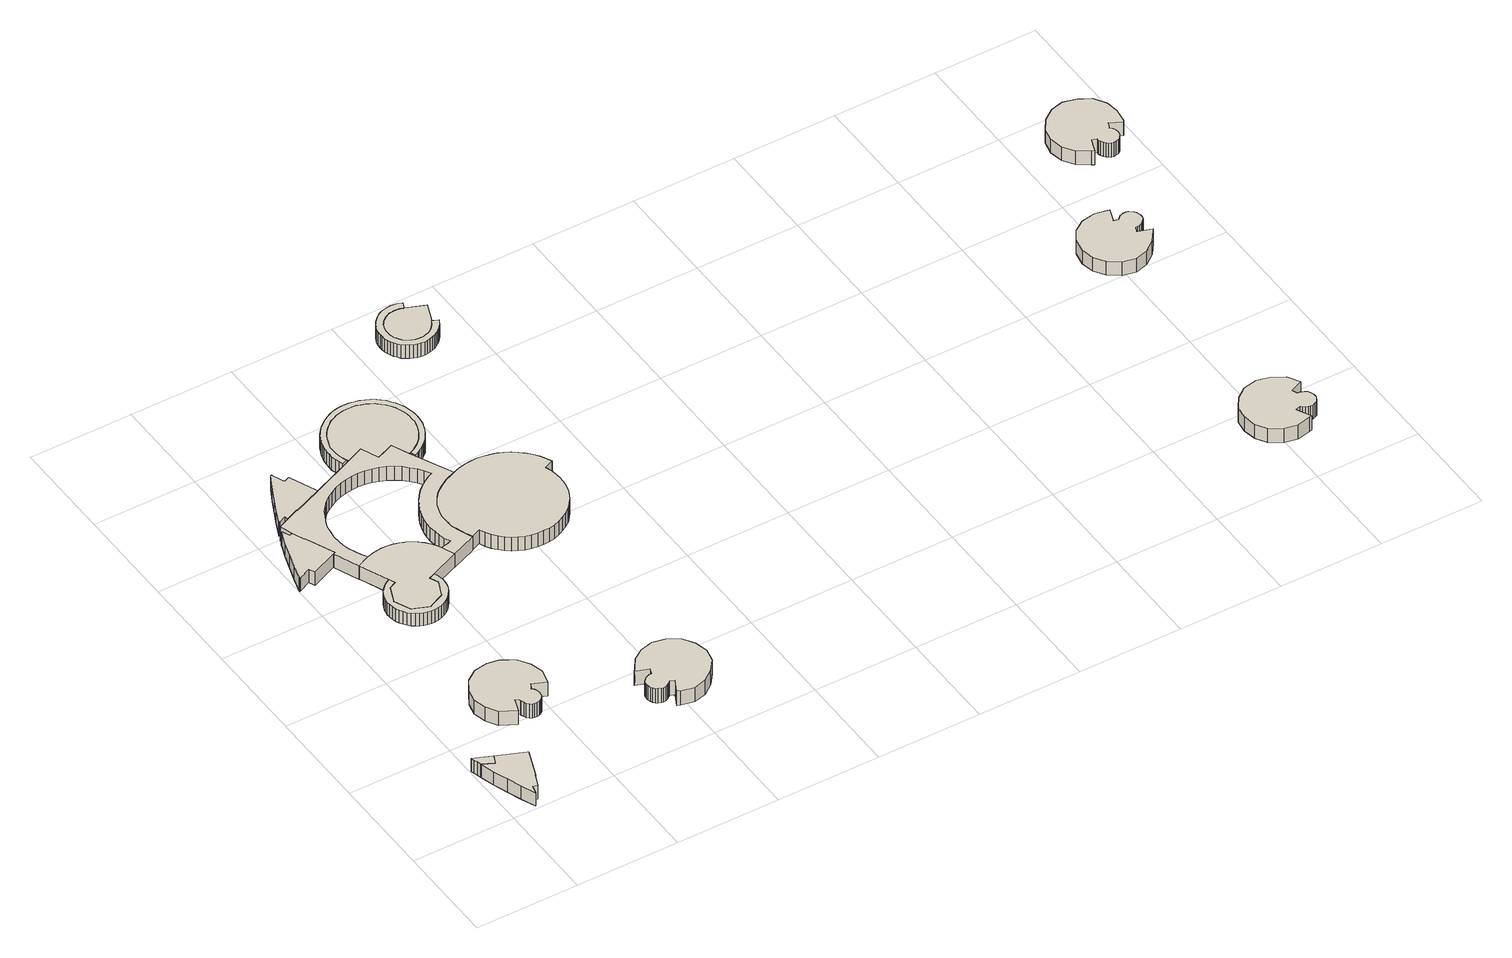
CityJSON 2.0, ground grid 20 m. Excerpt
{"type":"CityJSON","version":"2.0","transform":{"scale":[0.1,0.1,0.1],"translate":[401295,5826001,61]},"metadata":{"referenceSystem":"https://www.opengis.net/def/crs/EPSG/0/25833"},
"CityObjects":{
"building1":{"type":"Building","attributes":{"Gemeindeschluessel":"11000011","BezugspunktDach":"2200","function":"51009_1610","measuredHeight":3.03,"storeysAboveGround":0},"address":[{"country":"Germany","locality":"Berlin"}],"geometry":[{"type":"Solid","lod":"1","boundaries":[[[[0,1,2,3,4,5]],[[6,7,8,9,10,11]],[[6,11,5,4]],[[7,6,4,3]],[[8,7,3,2]],[[9,8,2,1]],[[10,9,1,0]],[[11,10,0,5]]]]}]},
"building2":{"type":"Building","attributes":{"Gemeindeschluessel":"11000011","BezugspunktDach":"2200","function":"31001_3070","measuredHeight":3.04,"storeysAboveGround":1},"address":[{"country":"Germany","locality":"Berlin","thoroughfareNumber":"39 (5)","thoroughfareName":"Hausvaterweg"}],"geometry":[{"type":"Solid","lod":"1","boundaries":[[[[12,13,14,15,16,17,18,19,20,21,4,3,2]],[[7,6,22,23,24,25,26,27,28,29,30,31,8]],[[7,8,2,3]],[[6,7,3,4]],[[22,6,4,21]],[[23,22,21,20]],[[24,23,20,19]],[[25,24,19,18]],[[26,25,18,17]],[[27,26,17,16]],[[28,27,16,15]],[[29,28,15,14]],[[30,29,14,13]],[[31,30,13,12]],[[8,31,12,2]]]]}]},
"building3":{"type":"Building","attributes":{"Gemeindeschluessel":"11000011","BezugspunktDach":"2200","function":"31001_3070","measuredHeight":3.23,"storeysAboveGround":1},"address":[{"country":"Germany","locality":"Berlin","thoroughfareNumber":"39 (6)","thoroughfareName":"Hausvaterweg"}],"geometry":[{"type":"Solid","lod":"1","boundaries":[[[[32,33,34,35,36,37,38,39,40,41,42,43,44,45,46,47,48,49,50,51,52,53,54,55,56,57,58,59,60,61,62,63,64]],[[65,66,67,68,69,70,71,72,73,74,75,76,77,78,79,80,81,82,83,84,85,86,87,88,89,90,91,92,93,94,95,96,97]],[[65,97,64,63]],[[66,65,63,62]],[[67,66,62,61]],[[68,67,61,60]],[[69,68,60,59]],[[70,69,59,58]],[[71,70,58,57]],[[72,71,57,56]],[[73,72,56,55]],[[74,73,55,54]],[[75,74,54,53]],[[76,75,53,52]],[[77,76,52,51]],[[78,77,51,50]],[[79,78,50,49]],[[80,79,49,48]],[[81,80,48,47]],[[82,81,47,46]],[[83,82,46,45]],[[84,83,45,44]],[[85,84,44,43]],[[86,85,43,42]],[[87,86,42,41]],[[88,87,41,40]],[[89,88,40,39]],[[90,89,39,38]],[[91,90,38,37]],[[92,91,37,36]],[[93,92,36,35]],[[94,93,35,34]],[[95,94,34,33]],[[96,95,33,32]],[[97,96,32,64]]]]}]},
"building4":{"type":"Building","attributes":{"Gemeindeschluessel":"11000011","BezugspunktDach":"2200","function":"31001_3070","measuredHeight":3.04,"storeysAboveGround":1},"address":[{"country":"Germany","locality":"Berlin","thoroughfareNumber":"39 (46)","thoroughfareName":"Hausvaterweg"}],"geometry":[{"type":"Solid","lod":"1","boundaries":[[[[98,99,100,101,102,103,104,105,106,107,108,109,110,111,112,113,114,115,116,117,118,119]],[[120,121,122,123,124,125,126,127,128,129,130,131,132,133,134,135,136,137,138,139,140,141]],[[120,141,119,118]],[[121,120,118,117]],[[122,121,117,116]],[[123,122,116,115]],[[124,123,115,114]],[[125,124,114,113]],[[126,125,113,112]],[[127,126,112,111]],[[128,127,111,110]],[[129,128,110,109]],[[130,129,109,108]],[[131,130,108,107]],[[132,131,107,106]],[[133,132,106,105]],[[134,133,105,104]],[[135,134,104,103]],[[136,135,103,102]],[[137,136,102,101]],[[138,137,101,100]],[[139,138,100,99]],[[140,139,99,98]],[[141,140,98,119]]]]}]},
"building5":{"type":"Building","attributes":{"Gemeindeschluessel":"11000011","BezugspunktDach":"2200","function":"51009_1610","measuredHeight":2.84,"storeysAboveGround":0},"address":[{"country":"Germany","locality":"Berlin"}],"geometry":[{"type":"Solid","lod":"1","boundaries":[[[[142,143,144,145,146,147,148,149,150,151,152,153,154,155,156,157,158,159,160,161,162,163,164,165,166,167,168,169,170,171,172,173,174,175,176,177,178,179,180,181,182,183,184,185,186,187]],[[188,189,190,191,192,193,194,195,196,197,198,199,200,201,202,203,204,205,206,207,208,209,210,211,212,213,214,215,216,217,218,219,220,221,222,223,224,225,226,227,228,229,230,231,232,233]],[[188,233,187,186]],[[189,188,186,185]],[[190,189,185,184]],[[191,190,184,183]],[[192,191,183,182]],[[193,192,182,181]],[[194,193,181,180]],[[195,194,180,179]],[[196,195,179,178]],[[197,196,178,177]],[[198,197,177,176]],[[199,198,176,175]],[[200,199,175,174]],[[201,200,174,173]],[[202,201,173,172]],[[203,202,172,171]],[[204,203,171,170]],[[205,204,170,169]],[[206,205,169,168]],[[207,206,168,167]],[[208,207,167,166]],[[209,208,166,165]],[[210,209,165,164]],[[211,210,164,163]],[[212,211,163,162]],[[213,212,162,161]],[[214,213,161,160]],[[215,214,160,159]],[[216,215,159,158]],[[217,216,158,157]],[[218,217,157,156]],[[219,218,156,155]],[[220,219,155,154]],[[221,220,154,153]],[[222,221,153,152]],[[223,222,152,151]],[[224,223,151,150]],[[225,224,150,149]],[[226,225,149,148]],[[227,226,148,147]],[[228,227,147,146]],[[229,228,146,145]],[[230,229,145,144]],[[231,230,144,143]],[[232,231,143,142]],[[233,232,142,187]]]]}]},
"building6":{"type":"Building","attributes":{"Gemeindeschluessel":"11000011","BezugspunktDach":"2200","function":"31001_3070","measuredHeight":3.06,"storeysAboveGround":1},"address":[{"country":"Germany","locality":"Berlin","thoroughfareNumber":"39 (47)","thoroughfareName":"Hausvaterweg"}],"geometry":[{"type":"Solid","lod":"1","boundaries":[[[[178,177,176,175,174,173,172,171,170,169,234,235,236,237,238,239,240,241,242,243,244,245,246,247,248,249,250,251]],[[252,253,254,255,256,257,258,259,260,261,262,263,264,265,266,267,268,269,270,271,272,273,274,275,276,277,278,279]],[[252,279,251,250]],[[253,252,250,249]],[[254,253,249,248]],[[255,254,248,247]],[[256,255,247,246]],[[257,256,246,245]],[[258,257,245,244]],[[259,258,244,243]],[[260,259,243,242]],[[261,260,242,241]],[[262,261,241,240]],[[263,262,240,239]],[[264,263,239,238]],[[265,264,238,237]],[[266,265,237,236]],[[267,266,236,235]],[[268,267,235,234]],[[269,268,234,169]],[[270,269,169,170]],[[271,270,170,171]],[[272,271,171,172]],[[273,272,172,173]],[[274,273,173,174]],[[275,274,174,175]],[[276,275,175,176]],[[277,276,176,177]],[[278,277,177,178]],[[279,278,178,251]]]]}]},
"building7":{"type":"Building","attributes":{"Gemeindeschluessel":"11000011","BezugspunktDach":"2200","function":"31001_3070","measuredHeight":3.11,"storeysAboveGround":1},"address":[{"country":"Germany","locality":"Berlin","thoroughfareNumber":"39 (45)","thoroughfareName":"Hausvaterweg"}],"geometry":[{"type":"Solid","lod":"1","boundaries":[[[[280,281,282,283,284,285,286,287,288,289,290,291,292,293,294,295,296,297,298,299,300,301]],[[302,303,304,305,306,307,308,309,310,311,312,313,314,315,316,317,318,319,320,321,322,323]],[[302,323,301,300]],[[303,302,300,299]],[[304,303,299,298]],[[305,304,298,297]],[[306,305,297,296]],[[307,306,296,295]],[[308,307,295,294]],[[309,308,294,293]],[[310,309,293,292]],[[311,310,292,291]],[[312,311,291,290]],[[313,312,290,289]],[[314,313,289,288]],[[315,314,288,287]],[[316,315,287,286]],[[317,316,286,285]],[[318,317,285,284]],[[319,318,284,283]],[[320,319,283,282]],[[321,320,282,281]],[[322,321,281,280]],[[323,322,280,301]]]]}]},
"building8":{"type":"Building","attributes":{"Gemeindeschluessel":"11000011","BezugspunktDach":"2200","function":"51009_1610","measuredHeight":3.16,"storeysAboveGround":0},"address":[{"country":"Germany","locality":"Berlin"}],"geometry":[{"type":"Solid","lod":"1","boundaries":[[[[324,108,107,106,105,104,103,251,250,249,325,326,327,328,329,330,331,332,333,334,335,336,337,338,339,340,341,342,343,344,345,346,347,348,349,350,351,352,353,354,355,356,357,358,359,360,361,362,363,364,365,366,367,368,369,370,371,372,236,235,234,373,374,375,376,377,378,379,380,381,382,383,384,385,386,387,388,389,390,391,392,393,394,395,288,287,286,285,284,396,397]],[[398,318,317,316,315,314,399,400,401,402,403,404,405,406,407,408,409,410,411,412,413,414,415,416,417,418,419,420,421,422,423,424,425,426,427,428,429,430,431,432,433,434,435,436,437,438,439,440,441,442,443,444,445,446,447,448,449,450,451,452,453,454,455,456,457,458,459,460,461,462,463,464,465,466,467,468,469,470,471,472,473,474,475,476,477,478,479,480,481,482,483]],[[398,483,397,396]],[[318,398,396,284]],[[317,318,284,285]],[[316,317,285,286]],[[315,316,286,287]],[[314,315,287,288]],[[399,314,288,395]],[[400,399,395,394]],[[401,400,394,393]],[[402,401,393,392]],[[403,402,392,391]],[[404,403,391,390]],[[405,404,390,389]],[[406,405,389,388]],[[407,406,388,387]],[[408,407,387,386]],[[409,408,386,385]],[[410,409,385,384]],[[411,410,384,383]],[[412,411,383,382]],[[413,412,382,381]],[[414,413,381,380]],[[415,414,380,379]],[[416,415,379,378]],[[417,416,378,377]],[[418,417,377,376]],[[419,418,376,375]],[[420,419,375,374]],[[421,420,374,373]],[[422,421,373,234]],[[423,422,234,235]],[[424,423,235,236]],[[425,424,236,372]],[[426,425,372,371]],[[427,426,371,370]],[[428,427,370,369]],[[429,428,369,368]],[[430,429,368,367]],[[431,430,367,366]],[[432,431,366,365]],[[433,432,365,364]],[[434,433,364,363]],[[435,434,363,362]],[[436,435,362,361]],[[437,436,361,360]],[[438,437,360,359]],[[439,438,359,358]],[[440,439,358,357]],[[441,440,357,356]],[[442,441,356,355]],[[443,442,355,354]],[[444,443,354,353]],[[445,444,353,352]],[[446,445,352,351]],[[447,446,351,350]],[[448,447,350,349]],[[449,448,349,348]],[[450,449,348,347]],[[451,450,347,346]],[[452,451,346,345]],[[453,452,345,344]],[[454,453,344,343]],[[455,454,343,342]],[[456,455,342,341]],[[457,456,341,340]],[[458,457,340,339]],[[459,458,339,338]],[[460,459,338,337]],[[461,460,337,336]],[[462,461,336,335]],[[463,462,335,334]],[[464,463,334,333]],[[465,464,333,332]],[[466,465,332,331]],[[467,466,331,330]],[[468,467,330,329]],[[469,468,329,328]],[[470,469,328,327]],[[471,470,327,326]],[[472,471,326,325]],[[473,472,325,249]],[[474,473,249,250]],[[475,474,250,251]],[[476,475,251,103]],[[477,476,103,104]],[[478,477,104,105]],[[479,478,105,106]],[[480,479,106,107]],[[481,480,107,108]],[[482,481,108,324]],[[483,482,324,397]]]]}]},
"building9":{"type":"Building","attributes":{"Gemeindeschluessel":"11000011","BezugspunktDach":"2200","function":"31001_3070","measuredHeight":3.15,"storeysAboveGround":1},"address":[{"country":"Germany","locality":"Berlin","thoroughfareNumber":"39 (7)","thoroughfareName":"Hausvaterweg"}],"geometry":[{"type":"Solid","lod":"1","boundaries":[[[[484,485,486,487,488,489,490,491,492,493,494,495,496,497,498,499,500,501,502,503,504,505,506,507,508,509,510,511,512,513,514,515,516,517,518,519]],[[520,521,522,523,524,525,526,527,528,529,530,531,532,533,534,535,536,537,538,539,540,541,542,543,544,545,546,547,548,549,550,551,552,553,554,555]],[[520,555,519,518]],[[521,520,518,517]],[[522,521,517,516]],[[523,522,516,515]],[[524,523,515,514]],[[525,524,514,513]],[[526,525,513,512]],[[527,526,512,511]],[[528,527,511,510]],[[529,528,510,509]],[[530,529,509,508]],[[531,530,508,507]],[[532,531,507,506]],[[533,532,506,505]],[[534,533,505,504]],[[535,534,504,503]],[[536,535,503,502]],[[537,536,502,501]],[[538,537,501,500]],[[539,538,500,499]],[[540,539,499,498]],[[541,540,498,497]],[[542,541,497,496]],[[543,542,496,495]],[[544,543,495,494]],[[545,544,494,493]],[[546,545,493,492]],[[547,546,492,491]],[[548,547,491,490]],[[549,548,490,489]],[[550,549,489,488]],[[551,550,488,487]],[[552,551,487,486]],[[553,552,486,485]],[[554,553,485,484]],[[555,554,484,519]]]]}]},
"building10":{"type":"Building","attributes":{"Gemeindeschluessel":"11000011","BezugspunktDach":"2200","function":"31001_3070","measuredHeight":2.98,"storeysAboveGround":1},"address":[{"country":"Germany","locality":"Berlin","thoroughfareNumber":"39 (44)","thoroughfareName":"Hausvaterweg"}],"geometry":[{"type":"Solid","lod":"1","boundaries":[[[[556,557,558,559,395,394,393,392,391,560,561,562,563,564,565,566,567,568,569,570,571,572,573,574,575,576,577,578,579,580,581,582,583,584,585,586,587,588,589,590,591,592,593,594,595,596,597,598,599,600,601,602]],[[603,604,605,606,607,608,609,610,611,612,613,614,615,616,617,618,619,620,621,622,623,624,625,626,627,628,629,630,631,632,633,634,635,636,637,638,639,640,641,642,643,644,645,646,647,648,649,650,651,652,653,654]],[[603,654,602,601]],[[604,603,601,600]],[[605,604,600,599]],[[606,605,599,598]],[[607,606,598,597]],[[608,607,597,596]],[[609,608,596,595]],[[610,609,595,594]],[[611,610,594,593]],[[612,611,593,592]],[[613,612,592,591]],[[614,613,591,590]],[[615,614,590,589]],[[616,615,589,588]],[[617,616,588,587]],[[618,617,587,586]],[[619,618,586,585]],[[620,619,585,584]],[[621,620,584,583]],[[622,621,583,582]],[[623,622,582,581]],[[624,623,581,580]],[[625,624,580,579]],[[626,625,579,578]],[[627,626,578,577]],[[628,627,577,576]],[[629,628,576,575]],[[630,629,575,574]],[[631,630,574,573]],[[632,631,573,572]],[[633,632,572,571]],[[634,633,571,570]],[[635,634,570,569]],[[636,635,569,568]],[[637,636,568,567]],[[638,637,567,566]],[[639,638,566,565]],[[640,639,565,564]],[[641,640,564,563]],[[642,641,563,562]],[[643,642,562,561]],[[644,643,561,560]],[[645,644,560,391]],[[646,645,391,392]],[[647,646,392,393]],[[648,647,393,394]],[[649,648,394,395]],[[650,649,395,559]],[[651,650,559,558]],[[652,651,558,557]],[[653,652,557,556]],[[654,653,556,602]]]]}]},
"building11":{"type":"Building","attributes":{"Gemeindeschluessel":"11000011","BezugspunktDach":"2200","function":"51009_1610","measuredHeight":2.98,"storeysAboveGround":0},"address":[{"country":"Germany","locality":"Berlin"}],"geometry":[{"type":"Solid","lod":"1","boundaries":[[[[655,656,657,658,559,558,557,556,602,601,600,599,598,597,596,595,594,593,592,591,590,589,588,587,586,585,584,583,582,581,580,579,578,577,576,575,574,573,572,571,570,569,568,567,566,565,564,563,562,561,560,659,660,661,662,663,664,665,666,667,668,669,670,671,672,673,674,675,676,677,678,679,680,681,682,683,684,685,686,687,688,689,690,691,692,693,694,695,696,697,698,699,700,701,702,703,704]],[[705,706,707,708,709,710,711,712,713,714,715,716,717,718,719,720,721,722,723,724,725,726,727,728,729,730,731,732,733,734,735,736,737,738,739,740,741,742,743,744,745,746,747,748,749,644,643,642,641,640,639,638,637,636,635,634,633,632,631,630,629,628,627,626,625,624,623,622,621,620,619,618,617,616,615,614,613,612,611,610,609,608,607,606,605,604,603,654,653,652,651,650,750,751,752,753,754]],[[705,754,704,703]],[[706,705,703,702]],[[707,706,702,701]],[[708,707,701,700]],[[709,708,700,699]],[[710,709,699,698]],[[711,710,698,697]],[[712,711,697,696]],[[713,712,696,695]],[[714,713,695,694]],[[715,714,694,693]],[[716,715,693,692]],[[717,716,692,691]],[[718,717,691,690]],[[719,718,690,689]],[[720,719,689,688]],[[721,720,688,687]],[[722,721,687,686]],[[723,722,686,685]],[[724,723,685,684]],[[725,724,684,683]],[[726,725,683,682]],[[727,726,682,681]],[[728,727,681,680]],[[729,728,680,679]],[[730,729,679,678]],[[731,730,678,677]],[[732,731,677,676]],[[733,732,676,675]],[[734,733,675,674]],[[735,734,674,673]],[[736,735,673,672]],[[737,736,672,671]],[[738,737,671,670]],[[739,738,670,669]],[[740,739,669,668]],[[741,740,668,667]],[[742,741,667,666]],[[743,742,666,665]],[[744,743,665,664]],[[745,744,664,663]],[[746,745,663,662]],[[747,746,662,661]],[[748,747,661,660]],[[749,748,660,659]],[[644,749,659,560]],[[643,644,560,561]],[[642,643,561,562]],[[641,642,562,563]],[[640,641,563,564]],[[639,640,564,565]],[[638,639,565,566]],[[637,638,566,567]],[[636,637,567,568]],[[635,636,568,569]],[[634,635,569,570]],[[633,634,570,571]],[[632,633,571,572]],[[631,632,572,573]],[[630,631,573,574]],[[629,630,574,575]],[[628,629,575,576]],[[627,628,576,577]],[[626,627,577,578]],[[625,626,578,579]],[[624,625,579,580]],[[623,624,580,581]],[[622,623,581,582]],[[621,622,582,583]],[[620,621,583,584]],[[619,620,584,585]],[[618,619,585,586]],[[617,618,586,587]],[[616,617,587,588]],[[615,616,588,589]],[[614,615,589,590]],[[613,614,590,591]],[[612,613,591,592]],[[611,612,592,593]],[[610,611,593,594]],[[609,610,594,595]],[[608,609,595,596]],[[607,608,596,597]],[[606,607,597,598]],[[605,606,598,599]],[[604,605,599,600]],[[603,604,600,601]],[[654,603,601,602]],[[653,654,602,556]],[[652,653,556,557]],[[651,652,557,558]],[[650,651,558,559]],[[750,650,559,658]],[[751,750,658,657]],[[752,751,657,656]],[[753,752,656,655]],[[754,753,655,704]]]]}]},
"building12":{"type":"Building","attributes":{"Gemeindeschluessel":"11000011","BezugspunktDach":"2200","function":"31001_3070","measuredHeight":3.08,"storeysAboveGround":1},"address":[{"country":"Germany","locality":"Berlin","thoroughfareNumber":"39 (48)","thoroughfareName":"Hausvaterweg"}],"geometry":[{"type":"Solid","lod":"1","boundaries":[[[[755,756,757,758,759,760,761,762,763,764,765,766,767,768,769,770,771,772,773,774,775,776,777,778,779,780,781,782,783,784,785,786,787,788,789,790,791,792,793,794,795,796,797,798,799,800,801,802,803,804,805,806,807,808,809,810,811,812,813,814]],[[815,816,817,818,819,820,821,822,823,824,825,826,827,828,829,830,831,832,833,834,835,836,837,838,839,840,841,842,843,844,845,846,847,848,849,850,851,852,853,854,855,856,857,858,859,860,861,862,863,864,865,866,867,868,869,870,871,872,873,874]],[[815,874,814,813]],[[816,815,813,812]],[[817,816,812,811]],[[818,817,811,810]],[[819,818,810,809]],[[820,819,809,808]],[[821,820,808,807]],[[822,821,807,806]],[[823,822,806,805]],[[824,823,805,804]],[[825,824,804,803]],[[826,825,803,802]],[[827,826,802,801]],[[828,827,801,800]],[[829,828,800,799]],[[830,829,799,798]],[[831,830,798,797]],[[832,831,797,796]],[[833,832,796,795]],[[834,833,795,794]],[[835,834,794,793]],[[836,835,793,792]],[[837,836,792,791]],[[838,837,791,790]],[[839,838,790,789]],[[840,839,789,788]],[[841,840,788,787]],[[842,841,787,786]],[[843,842,786,785]],[[844,843,785,784]],[[845,844,784,783]],[[846,845,783,782]],[[847,846,782,781]],[[848,847,781,780]],[[849,848,780,779]],[[850,849,779,778]],[[851,850,778,777]],[[852,851,777,776]],[[853,852,776,775]],[[854,853,775,774]],[[855,854,774,773]],[[856,855,773,772]],[[857,856,772,771]],[[858,857,771,770]],[[859,858,770,769]],[[860,859,769,768]],[[861,860,768,767]],[[862,861,767,766]],[[863,862,766,765]],[[864,863,765,764]],[[865,864,764,763]],[[866,865,763,762]],[[867,866,762,761]],[[868,867,761,760]],[[869,868,760,759]],[[870,869,759,758]],[[871,870,758,757]],[[872,871,757,756]],[[873,872,756,755]],[[874,873,755,814]]]]}]},
"building13":{"type":"Building","attributes":{"Gemeindeschluessel":"11000011","BezugspunktDach":"2200","function":"51009_1610","measuredHeight":3.02,"storeysAboveGround":0},"address":[{"country":"Germany","locality":"Berlin"}],"geometry":[{"type":"Solid","lod":"1","boundaries":[[[[875,876,877,878,879,880,881,882,883,884,885,886,887,888,889,890,891,892,893,894,895,896,897,898,899,900,901,902,903,904,905,906,907,908,909,910,911,912,913,914,915,916,917,918,919,920,921,922,923,924,925,926,927,928,929,930,931,932,933,934,935,936,937,938,939,940,941,942,943,944,945,946,947,948,949,950,951,952,953]],[[954,955,956,957,958,959,960,961,962,963,964,965,966,967,968,969,970,971,972,973,974,975,976,977,978,979,980,981,982,983,984,985,986,987,988,989,990,991,992,993,994,995,996,997,998,999,1000,1001,1002,1003,1004,1005,1006,1007,1008,1009,1010,1011,1012,1013,1014,1015,1016,1017,1018,1019,1020,1021,1022,1023,1024,1025,1026,1027,1028,1029,1030,1031,1032]],[[954,1032,953,952]],[[955,954,952,951]],[[956,955,951,950]],[[957,956,950,949]],[[958,957,949,948]],[[959,958,948,947]],[[960,959,947,946]],[[961,960,946,945]],[[962,961,945,944]],[[963,962,944,943]],[[964,963,943,942]],[[965,964,942,941]],[[966,965,941,940]],[[967,966,940,939]],[[968,967,939,938]],[[969,968,938,937]],[[970,969,937,936]],[[971,970,936,935]],[[972,971,935,934]],[[973,972,934,933]],[[974,973,933,932]],[[975,974,932,931]],[[976,975,931,930]],[[977,976,930,929]],[[978,977,929,928]],[[979,978,928,927]],[[980,979,927,926]],[[981,980,926,925]],[[982,981,925,924]],[[983,982,924,923]],[[984,983,923,922]],[[985,984,922,921]],[[986,985,921,920]],[[987,986,920,919]],[[988,987,919,918]],[[989,988,918,917]],[[990,989,917,916]],[[991,990,916,915]],[[992,991,915,914]],[[993,992,914,913]],[[994,993,913,912]],[[995,994,912,911]],[[996,995,911,910]],[[997,996,910,909]],[[998,997,909,908]],[[999,998,908,907]],[[1000,999,907,906]],[[1001,1000,906,905]],[[1002,1001,905,904]],[[1003,1002,904,903]],[[1004,1003,903,902]],[[1005,1004,902,901]],[[1006,1005,901,900]],[[1007,1006,900,899]],[[1008,1007,899,898]],[[1009,1008,898,897]],[[1010,1009,897,896]],[[1011,1010,896,895]],[[1012,1011,895,894]],[[1013,1012,894,893]],[[1014,1013,893,892]],[[1015,1014,892,891]],[[1016,1015,891,890]],[[1017,1016,890,889]],[[1018,1017,889,888]],[[1019,1018,888,887]],[[1020,1019,887,886]],[[1021,1020,886,885]],[[1022,1021,885,884]],[[1023,1022,884,883]],[[1024,1023,883,882]],[[1025,1024,882,881]],[[1026,1025,881,880]],[[1027,1026,880,879]],[[1028,1027,879,878]],[[1029,1028,878,877]],[[1030,1029,877,876]],[[1031,1030,876,875]],[[1032,1031,875,953]]]]}]},
"building14":{"type":"Building","attributes":{"Gemeindeschluessel":"11000011","BezugspunktDach":"2200","function":"31001_3070","measuredHeight":3.01,"storeysAboveGround":1},"address":[{"country":"Germany","locality":"Berlin","thoroughfareNumber":"39 (43)","thoroughfareName":"Hausvaterweg"}],"geometry":[{"type":"Solid","lod":"1","boundaries":[[[[920,919,918,917,916,915,914,913,912,911,910,909,908,907,906,905,904,903,902,901,900,899,1033,937,936,935,934,933,932,931,930,929,928,927,926,925,924,923,922,921]],[[984,983,982,981,980,979,978,977,976,975,974,973,972,971,970,969,1034,1007,1006,1005,1004,1003,1002,1001,1000,999,998,997,996,995,994,993,992,991,990,989,988,987,986,985]],[[984,985,921,922]],[[983,984,922,923]],[[982,983,923,924]],[[981,982,924,925]],[[980,981,925,926]],[[979,980,926,927]],[[978,979,927,928]],[[977,978,928,929]],[[976,977,929,930]],[[975,976,930,931]],[[974,975,931,932]],[[973,974,932,933]],[[972,973,933,934]],[[971,972,934,935]],[[970,971,935,936]],[[969,970,936,937]],[[1034,969,937,1033]],[[1007,1034,1033,899]],[[1006,1007,899,900]],[[1005,1006,900,901]],[[1004,1005,901,902]],[[1003,1004,902,903]],[[1002,1003,903,904]],[[1001,1002,904,905]],[[1000,1001,905,906]],[[999,1000,906,907]],[[998,999,907,908]],[[997,998,908,909]],[[996,997,909,910]],[[995,996,910,911]],[[994,995,911,912]],[[993,994,912,913]],[[992,993,913,914]],[[991,992,914,915]],[[990,991,915,916]],[[989,990,916,917]],[[988,989,917,918]],[[987,988,918,919]],[[986,987,919,920]],[[985,986,920,921]]]]}]},
"building15":{"type":"Building","attributes":{"Gemeindeschluessel":"11000011","BezugspunktDach":"2200","function":"31001_3070","measuredHeight":3.24,"storeysAboveGround":1},"address":[{"country":"Germany","locality":"Berlin","thoroughfareNumber":"39 (22)","thoroughfareName":"Hausvaterweg"}],"geometry":[{"type":"Solid","lod":"1","boundaries":[[[[1035,1036,1037,1038,1039,1040,1041,1042,1043,1044,1045,1046,1047,1048,1049,1050,1051,1052,1053,1054,1055,1056,1057,1058,1059,1060,1061,1062,1063,1064,1065,1066,1067,1068,1069,1070]],[[1071,1072,1073,1074,1075,1076,1077,1078,1079,1080,1081,1082,1083,1084,1085,1086,1087,1088,1089,1090,1091,1092,1093,1094,1095,1096,1097,1098,1099,1100,1101,1102,1103,1104,1105,1106]],[[1071,1106,1070,1069]],[[1072,1071,1069,1068]],[[1073,1072,1068,1067]],[[1074,1073,1067,1066]],[[1075,1074,1066,1065]],[[1076,1075,1065,1064]],[[1077,1076,1064,1063]],[[1078,1077,1063,1062]],[[1079,1078,1062,1061]],[[1080,1079,1061,1060]],[[1081,1080,1060,1059]],[[1082,1081,1059,1058]],[[1083,1082,1058,1057]],[[1084,1083,1057,1056]],[[1085,1084,1056,1055]],[[1086,1085,1055,1054]],[[1087,1086,1054,1053]],[[1088,1087,1053,1052]],[[1089,1088,1052,1051]],[[1090,1089,1051,1050]],[[1091,1090,1050,1049]],[[1092,1091,1049,1048]],[[1093,1092,1048,1047]],[[1094,1093,1047,1046]],[[1095,1094,1046,1045]],[[1096,1095,1045,1044]],[[1097,1096,1044,1043]],[[1098,1097,1043,1042]],[[1099,1098,1042,1041]],[[1100,1099,1041,1040]],[[1101,1100,1040,1039]],[[1102,1101,1039,1038]],[[1103,1102,1038,1037]],[[1104,1103,1037,1036]],[[1105,1104,1036,1035]],[[1106,1105,1035,1070]]]]}]},
"building16":{"type":"Building","attributes":{"Gemeindeschluessel":"11000011","BezugspunktDach":"2200","function":"31001_3070","measuredHeight":3.11,"storeysAboveGround":1},"address":[{"country":"Germany","locality":"Berlin","thoroughfareNumber":"39 (27)","thoroughfareName":"Hausvaterweg"}],"geometry":[{"type":"Solid","lod":"1","boundaries":[[[[1107,1108,1109,1110,1111,1112,1113,1114,1115,1116,1117,1118,1119,1120,1121,1122,1123,1124,1125,1126,1127,1128,1129,1130,1131,1132,1133,1134,1135,1136,1137,1138,1139,1140,1141,1142,1143]],[[1144,1145,1146,1147,1148,1149,1150,1151,1152,1153,1154,1155,1156,1157,1158,1159,1160,1161,1162,1163,1164,1165,1166,1167,1168,1169,1170,1171,1172,1173,1174,1175,1176,1177,1178,1179,1180]],[[1144,1180,1143,1142]],[[1145,1144,1142,1141]],[[1146,1145,1141,1140]],[[1147,1146,1140,1139]],[[1148,1147,1139,1138]],[[1149,1148,1138,1137]],[[1150,1149,1137,1136]],[[1151,1150,1136,1135]],[[1152,1151,1135,1134]],[[1153,1152,1134,1133]],[[1154,1153,1133,1132]],[[1155,1154,1132,1131]],[[1156,1155,1131,1130]],[[1157,1156,1130,1129]],[[1158,1157,1129,1128]],[[1159,1158,1128,1127]],[[1160,1159,1127,1126]],[[1161,1160,1126,1125]],[[1162,1161,1125,1124]],[[1163,1162,1124,1123]],[[1164,1163,1123,1122]],[[1165,1164,1122,1121]],[[1166,1165,1121,1120]],[[1167,1166,1120,1119]],[[1168,1167,1119,1118]],[[1169,1168,1118,1117]],[[1170,1169,1117,1116]],[[1171,1170,1116,1115]],[[1172,1171,1115,1114]],[[1173,1172,1114,1113]],[[1174,1173,1113,1112]],[[1175,1174,1112,1111]],[[1176,1175,1111,1110]],[[1177,1176,1110,1109]],[[1178,1177,1109,1108]],[[1179,1178,1108,1107]],[[1180,1179,1107,1143]]]]}]},
"building17":{"type":"Building","attributes":{"Gemeindeschluessel":"11000011","BezugspunktDach":"2200","function":"31001_3070","measuredHeight":3.12,"storeysAboveGround":1},"address":[{"country":"Germany","locality":"Berlin","thoroughfareNumber":"39 (28)","thoroughfareName":"Hausvaterweg"}],"geometry":[{"type":"Solid","lod":"1","boundaries":[[[[1181,1182,1183,1184,1185,1186,1187,1188,1189,1190,1191,1192,1193,1194,1195,1196,1197,1198,1199,1200,1201,1202,1203,1204,1205,1206,1207,1208,1209,1210,1211,1212,1213,1214,1215]],[[1216,1217,1218,1219,1220,1221,1222,1223,1224,1225,1226,1227,1228,1229,1230,1231,1232,1233,1234,1235,1236,1237,1238,1239,1240,1241,1242,1243,1244,1245,1246,1247,1248,1249,1250]],[[1216,1250,1215,1214]],[[1217,1216,1214,1213]],[[1218,1217,1213,1212]],[[1219,1218,1212,1211]],[[1220,1219,1211,1210]],[[1221,1220,1210,1209]],[[1222,1221,1209,1208]],[[1223,1222,1208,1207]],[[1224,1223,1207,1206]],[[1225,1224,1206,1205]],[[1226,1225,1205,1204]],[[1227,1226,1204,1203]],[[1228,1227,1203,1202]],[[1229,1228,1202,1201]],[[1230,1229,1201,1200]],[[1231,1230,1200,1199]],[[1232,1231,1199,1198]],[[1233,1232,1198,1197]],[[1234,1233,1197,1196]],[[1235,1234,1196,1195]],[[1236,1235,1195,1194]],[[1237,1236,1194,1193]],[[1238,1237,1193,1192]],[[1239,1238,1192,1191]],[[1240,1239,1191,1190]],[[1241,1240,1190,1189]],[[1242,1241,1189,1188]],[[1243,1242,1188,1187]],[[1244,1243,1187,1186]],[[1245,1244,1186,1185]],[[1246,1245,1185,1184]],[[1247,1246,1184,1183]],[[1248,1247,1183,1182]],[[1249,1248,1182,1181]],[[1250,1249,1181,1215]]]]}]}
},
"vertices":[
[4,129,39],[6,122,39],[8,115,39],[30,104,39],[37,121,39],[2,136,39],[37,121,9],[30,104,9],[8,115,9],[6,122,9],[4,129,9],[2,136,9],
[16,87,39],[26,59,39],[36,32,39],[47,5,39],[51,21,39],[60,18,39],[70,43,39],[71,43,39],[92,98,39],[91,99,39],[91,99,9],[92,98,9],[71,43,9],[70,43,9],[60,18,9],[51,21,9],[47,5,9],[36,32,9],[26,59,9],[16,87,9],
[90,230,41],[103,209,41],[132,193,41],[141,218,41],[149,214,41],[149,210,41],[151,205,41],[153,201,41],[157,197,41],[161,194,41],[165,193,41],[170,193,41],[175,194,41],[179,196,41],[182,199,41],[185,203,41],[186,207,41],[187,212,41],[186,216,41],[185,220,41],[183,224,41],[179,227,41],[185,238,41],[212,227,41],[219,255,41],[212,280,41],[198,302,41],[173,317,41],[150,321,41],[124,317,41],[103,302,41],[89,279,41],[84,255,41],[89,279,9],[103,302,9],[124,317,9],[150,321,9],[173,317,9],[198,302,9],[212,280,9],[219,255,9],[212,227,9],[185,238,9],[179,227,9],[183,224,9],[185,220,9],[186,216,9],[187,212,9],[186,207,9],[185,203,9],[182,199,9],[179,196,9],[175,194,9],[170,193,9],[165,193,9],[161,194,9],[157,197,9],[153,201,9],[151,205,9],[149,210,9],[149,214,9],[141,218,9],[132,193,9],[103,209,9],[90,230,9],[84,255,9],
[1,672,39],[2,672,39],[3,672,39],[26,683,39],[31,671,39],[82,693,39],[86,695,39],[62,750,39],[61,750,39],[51,774,39],[49,773,39],[45,772,39],[39,785,39],[39,786,39],[38,786,39],[37,786,39],[37,785,39],[27,758,39],[18,730,39],[9,702,39],[1,674,39],[1,673,39],[1,674,9],[9,702,9],[18,730,9],[27,758,9],[37,785,9],[37,786,9],[38,786,9],[39,786,9],[39,785,9],[45,772,9],[49,773,9],[51,774,9],[61,750,9],[62,750,9],[86,695,9],[82,693,9],[31,671,9],[26,683,9],[3,672,9],[2,672,9],[1,672,9],[1,673,9],
[93,535,39],[94,527,39],[96,520,39],[99,514,39],[103,508,39],[107,502,39],[112,497,39],[118,493,39],[124,489,39],[130,487,39],[137,485,39],[144,484,39],[151,484,39],[159,485,39],[166,487,39],[173,490,39],[180,494,39],[186,499,39],[191,505,39],[195,511,39],[199,518,39],[201,525,39],[202,533,39],[203,541,39],[202,546,39],[201,551,39],[200,555,39],[198,560,39],[186,555,39],[193,539,39],[180,508,39],[149,494,39],[117,507,39],[103,538,39],[116,570,39],[131,577,39],[126,589,39],[121,586,39],[116,583,39],[112,580,39],[107,575,39],[102,569,39],[99,563,39],[96,556,39],[94,549,39],[93,542,39],[94,549,11],[96,556,11],[99,563,11],[102,569,11],[107,575,11],[112,580,11],[116,583,11],[121,586,11],[126,589,11],[131,577,11],[116,570,11],[103,538,11],[117,507,11],[149,494,11],[180,508,11],[193,539,11],[186,555,11],[198,560,11],[200,555,11],[201,551,11],[202,546,11],[203,541,11],[202,533,11],[201,525,11],[199,518,11],[195,511,11],[191,505,11],[186,499,11],[180,494,11],[173,490,11],[166,487,11],[159,485,11],[151,484,11],[144,484,11],[137,485,11],[130,487,11],[124,489,11],[118,493,11],[112,497,11],[107,502,11],[103,508,11],[99,514,11],[96,520,11],[94,527,11],[93,535,11],[93,542,11],
[254,584,39],[245,606,39],[244,609,39],[239,618,39],[233,627,39],[226,635,39],[218,642,39],[209,648,39],[200,653,39],[190,657,39],[180,660,39],[169,662,39],[158,662,39],[148,661,39],[137,659,39],[127,656,39],[124,655,39],[102,645,39],[124,655,9],[127,656,9],[137,659,9],[148,661,9],[158,662,9],[169,662,9],[180,660,9],[190,657,9],[200,653,9],[209,648,9],[218,642,9],[226,635,9],[233,627,9],[239,618,9],[244,609,9],[245,606,9],[254,584,9],[198,560,9],[186,555,9],[193,539,9],[180,508,9],[149,494,9],[117,507,9],[103,538,9],[116,570,9],[131,577,9],[126,589,9],[102,645,9],
[47,809,39],[48,809,39],[49,809,39],[62,815,39],[64,810,39],[64,808,39],[89,819,39],[90,818,39],[145,841,39],[143,845,39],[121,896,39],[110,891,39],[100,915,39],[100,916,39],[99,916,39],[98,916,39],[98,915,39],[84,889,39],[72,863,39],[59,837,39],[48,811,39],[47,810,39],[48,811,8],[59,837,8],[72,863,8],[84,889,8],[98,915,8],[98,916,8],[99,916,8],[100,916,8],[100,915,8],[110,891,8],[121,896,8],[143,845,8],[145,841,8],[90,818,8],[89,819,8],[64,808,8],[64,810,8],[62,815,8],[49,809,8],[48,809,8],[47,809,8],[47,810,8],
[50,777,39],[120,667,39],[115,679,39],[110,691,39],[107,703,39],[106,716,39],[105,729,39],[107,742,39],[109,755,39],[113,767,39],[119,779,39],[125,790,39],[133,800,39],[142,810,39],[152,818,39],[163,825,39],[174,831,39],[187,836,39],[199,839,39],[212,841,39],[225,842,39],[238,841,39],[251,839,39],[263,835,39],[275,830,39],[286,823,39],[297,816,39],[306,807,39],[315,797,39],[322,787,39],[329,775,39],[318,770,39],[308,764,39],[299,757,39],[290,749,39],[282,740,39],[275,730,39],[269,720,39],[264,710,39],[260,698,39],[257,686,39],[255,674,39],[255,662,39],[256,649,39],[257,638,39],[260,626,39],[265,615,39],[258,612,39],[251,611,39],[302,604,39],[293,626,39],[290,635,39],[287,645,39],[286,655,39],[286,664,39],[286,674,39],[288,683,39],[291,693,39],[294,702,39],[299,710,39],[304,718,39],[310,726,39],[317,732,39],[325,738,39],[333,743,39],[341,748,39],[363,757,39],[324,838,39],[310,871,39],[276,857,39],[262,891,39],[228,876,39],[62,807,39],[42,798,39],[62,807,8],[228,876,8],[262,891,8],[276,857,8],[310,871,8],[324,838,8],[363,757,8],[341,748,8],[333,743,8],[325,738,8],[317,732,8],[310,726,8],[304,718,8],[299,710,8],[294,702,8],[291,693,8],[288,683,8],[286,674,8],[286,664,8],[286,655,8],[287,645,8],[290,635,8],[293,626,8],[302,604,8],[254,584,8],[245,606,8],[244,609,8],[251,611,8],[258,612,8],[265,615,8],[260,626,8],[257,638,8],[256,649,8],[255,662,8],[255,674,8],[257,686,8],[260,698,8],[264,710,8],[269,720,8],[275,730,8],[282,740,8],[290,749,8],[299,757,8],[308,764,8],[318,770,8],[329,775,8],[322,787,8],[315,797,8],[306,807,8],[297,816,8],[286,823,8],[275,830,8],[263,835,8],[251,839,8],[238,841,8],[225,842,8],[212,841,8],[199,839,8],[187,836,8],[174,831,8],[163,825,8],[152,818,8],[142,810,8],[133,800,8],[125,790,8],[119,779,8],[113,767,8],[109,755,8],[107,742,8],[105,729,8],[106,716,8],[107,703,8],[110,691,8],[115,679,8],[120,667,8],[127,656,8],[124,655,8],[102,645,8],[82,693,8],[86,695,8],[62,750,8],[61,750,8],[51,774,8],[49,773,8],[50,777,8],[42,798,8],
[349,128,41],[351,123,41],[353,119,41],[356,115,41],[360,113,41],[365,111,41],[369,110,41],[374,111,41],[379,113,41],[383,116,41],[386,119,41],[395,115,41],[383,91,41],[389,88,41],[414,83,41],[438,89,41],[459,105,41],[475,126,41],[480,151,41],[474,176,41],[460,198,41],[437,212,41],[413,217,41],[388,211,41],[367,197,41],[353,176,41],[349,171,41],[375,162,41],[371,151,41],[366,151,41],[362,150,41],[358,148,41],[354,145,41],[351,141,41],[350,137,41],[349,132,41],[350,137,9],[351,141,9],[354,145,9],[358,148,9],[362,150,9],[366,151,9],[371,151,9],[375,162,9],[349,171,9],[353,176,9],[367,197,9],[388,211,9],[413,217,9],[437,212,9],[460,198,9],[474,176,9],[480,151,9],[475,126,9],[459,105,9],[438,89,9],[414,83,9],[389,88,9],[383,91,9],[395,115,9],[386,119,9],[383,116,9],[379,113,9],[374,111,9],[369,110,9],[365,111,9],[360,113,9],[356,115,9],[353,119,9],[351,123,9],[349,128,9],[349,132,9],
[221,905,39],[222,897,39],[224,888,39],[227,880,39],[328,839,39],[335,842,39],[341,846,39],[347,850,39],[352,855,39],[357,860,39],[361,866,39],[365,872,39],[368,879,39],[371,886,39],[373,893,39],[375,901,39],[375,909,39],[375,917,39],[374,925,39],[372,933,39],[369,941,39],[366,948,39],[361,956,39],[356,962,39],[350,968,39],[343,974,39],[336,978,39],[329,982,39],[321,984,39],[314,987,39],[306,988,39],[297,988,39],[289,988,39],[280,986,39],[272,984,39],[264,980,39],[257,977,39],[251,972,39],[245,967,39],[240,962,39],[235,956,39],[231,950,39],[228,943,39],[225,936,39],[223,929,39],[221,922,39],[221,913,39],[221,922,9],[223,929,9],[225,936,9],[228,943,9],[231,950,9],[235,956,9],[240,962,9],[245,967,9],[251,972,9],[257,977,9],[264,980,9],[272,984,9],[280,986,9],[289,988,9],[297,988,9],[306,988,9],[314,987,9],[321,984,9],[329,982,9],[336,978,9],[343,974,9],[350,968,9],[356,962,9],[361,956,9],[366,948,9],[369,941,9],[372,933,9],[374,925,9],[375,917,9],[375,909,9],[375,901,9],[373,893,9],[371,886,9],[368,879,9],[365,872,9],[361,866,9],[357,860,9],[352,855,9],[347,850,9],[341,846,9],[335,842,9],[328,839,9],[324,838,9],[310,871,9],[276,857,9],[262,891,9],[228,876,9],[227,880,9],[224,888,9],[222,897,9],[221,905,9],[221,913,9],
[210,900,39],[212,892,39],[214,884,39],[216,876,39],[332,829,39],[339,832,39],[342,834,39],[350,839,39],[355,844,39],[361,849,39],[366,854,39],[370,860,39],[374,866,39],[378,874,39],[381,881,39],[384,890,39],[385,898,39],[386,907,39],[386,916,39],[385,924,39],[383,933,39],[381,941,39],[377,949,39],[373,957,39],[368,964,39],[363,971,39],[356,977,39],[350,982,39],[342,987,39],[334,991,39],[325,995,39],[316,997,39],[307,999,39],[299,999,39],[290,999,39],[282,998,39],[273,996,39],[265,993,39],[257,989,39],[249,984,39],[241,978,39],[234,972,39],[228,965,39],[223,958,39],[219,950,39],[215,942,39],[213,934,39],[211,926,39],[210,917,39],[210,909,39],[210,917,9],[211,926,9],[213,934,9],[215,942,9],[219,950,9],[223,958,9],[228,965,9],[234,972,9],[241,978,9],[249,984,9],[257,989,9],[265,993,9],[273,996,9],[282,998,9],[290,999,9],[299,999,9],[307,999,9],[316,997,9],[325,995,9],[334,991,9],[342,987,9],[350,982,9],[356,977,9],[363,971,9],[368,964,9],[373,957,9],[377,949,9],[381,941,9],[383,933,9],[385,924,9],[386,916,9],[386,907,9],[385,898,9],[384,890,9],[381,881,9],[378,874,9],[374,866,9],[370,860,9],[366,854,9],[361,849,9],[355,844,9],[350,839,9],[342,834,9],[339,832,9],[332,829,9],[216,876,9],[214,884,9],[212,892,9],[210,900,9],[210,909,9],
[286,655,40],[287,645,40],[290,635,40],[293,626,40],[302,604,40],[320,612,40],[325,601,40],[331,591,40],[339,582,40],[347,574,40],[356,567,40],[366,562,40],[377,557,40],[388,554,40],[400,552,40],[411,552,40],[423,553,40],[434,555,40],[446,559,40],[456,564,40],[466,570,40],[475,577,40],[483,586,40],[490,595,40],[495,605,40],[500,616,40],[503,627,40],[505,639,40],[505,650,40],[504,662,40],[502,673,40],[498,684,40],[516,692,40],[511,703,40],[505,714,40],[498,724,40],[489,733,40],[480,741,40],[470,748,40],[459,754,40],[448,759,40],[436,762,40],[424,765,40],[412,766,40],[399,765,40],[387,764,40],[375,761,40],[363,757,40],[341,748,40],[333,743,40],[325,738,40],[317,732,40],[310,726,40],[304,718,40],[299,710,40],[294,702,40],[291,693,40],[288,683,40],[286,674,40],[286,664,40],[286,674,9],[288,683,9],[291,693,9],[294,702,9],[299,710,9],[304,718,9],[310,726,9],[317,732,9],[325,738,9],[333,743,9],[341,748,9],[363,757,9],[375,761,9],[387,764,9],[399,765,9],[412,766,9],[424,765,9],[436,762,9],[448,759,9],[459,754,9],[470,748,9],[480,741,9],[489,733,9],[498,724,9],[505,714,9],[511,703,9],[516,692,9],[498,684,9],[502,673,9],[504,662,9],[505,650,9],[505,639,9],[503,627,9],[500,616,9],[495,605,9],[490,595,9],[483,586,9],[475,577,9],[466,570,9],[456,564,9],[446,559,9],[434,555,9],[423,553,9],[411,552,9],[400,552,9],[388,554,9],[377,557,9],[366,562,9],[356,567,9],[347,574,9],[339,582,9],[331,591,9],[325,601,9],[320,612,9],[302,604,9],[293,626,9],[290,635,9],[287,645,9],[286,655,9],[286,664,9],
[443,1110,39],[444,1103,39],[446,1097,39],[448,1091,39],[451,1086,39],[455,1081,39],[459,1075,39],[465,1071,39],[471,1067,39],[477,1064,39],[484,1062,39],[490,1061,39],[497,1060,39],[503,1061,39],[509,1062,39],[515,1064,39],[520,1066,39],[525,1069,39],[530,1072,39],[534,1076,39],[538,1080,39],[541,1084,39],[544,1089,39],[547,1094,39],[535,1099,39],[534,1098,39],[532,1094,39],[529,1090,39],[526,1086,39],[522,1082,39],[518,1079,39],[513,1076,39],[508,1075,39],[503,1073,39],[497,1073,39],[492,1073,39],[486,1074,39],[481,1076,39],[476,1078,39],[471,1081,39],[467,1085,39],[464,1089,39],[461,1094,39],[459,1098,39],[457,1103,39],[456,1108,39],[456,1113,39],[456,1118,39],[457,1124,39],[459,1129,39],[461,1134,39],[464,1138,39],[467,1142,39],[471,1145,39],[475,1148,39],[480,1151,39],[485,1153,39],[490,1154,39],[495,1154,39],[501,1154,39],[506,1153,39],[512,1151,39],[513,1151,39],[518,1163,39],[511,1166,39],[504,1167,39],[497,1168,39],[490,1167,39],[483,1166,39],[476,1164,39],[470,1161,39],[464,1157,39],[459,1152,39],[454,1147,39],[450,1141,39],[447,1135,39],[445,1129,39],[444,1123,39],[443,1116,39],[444,1123,9],[445,1129,9],[447,1135,9],[450,1141,9],[454,1147,9],[459,1152,9],[464,1157,9],[470,1161,9],[476,1164,9],[483,1166,9],[490,1167,9],[497,1168,9],[504,1167,9],[511,1166,9],[518,1163,9],[513,1151,9],[512,1151,9],[506,1153,9],[501,1154,9],[495,1154,9],[490,1154,9],[485,1153,9],[480,1151,9],[475,1148,9],[471,1145,9],[467,1142,9],[464,1138,9],[461,1134,9],[459,1129,9],[457,1124,9],[456,1118,9],[456,1113,9],[456,1108,9],[457,1103,9],[459,1098,9],[461,1094,9],[464,1089,9],[467,1085,9],[471,1081,9],[476,1078,9],[481,1076,9],[486,1074,9],[492,1073,9],[497,1073,9],[503,1073,9],[508,1075,9],[513,1076,9],[518,1079,9],[522,1082,9],[526,1086,9],[529,1090,9],[532,1094,9],[534,1098,9],[535,1099,9],[547,1094,9],[544,1089,9],[541,1084,9],[538,1080,9],[534,1076,9],[530,1072,9],[525,1069,9],[520,1066,9],[515,1064,9],[509,1062,9],[503,1061,9],[497,1060,9],[490,1061,9],[484,1062,9],[477,1064,9],[471,1067,9],[465,1071,9],[459,1075,9],[455,1081,9],[451,1086,9],[448,1091,9],[446,1097,9],[444,1103,9],[443,1110,9],[443,1116,9],
[550,1136,39],[550,1136,9],
[1562,136,41],[1575,116,41],[1598,101,41],[1623,96,41],[1649,102,41],[1654,103,41],[1640,130,41],[1650,133,41],[1653,130,41],[1657,127,41],[1662,125,41],[1666,125,41],[1671,125,41],[1676,127,41],[1680,129,41],[1683,133,41],[1685,137,41],[1686,141,41],[1686,146,41],[1685,150,41],[1683,154,41],[1681,158,41],[1677,161,41],[1673,162,41],[1669,164,41],[1664,164,41],[1660,174,41],[1684,184,41],[1683,187,41],[1671,208,41],[1647,222,41],[1623,228,41],[1596,223,41],[1575,207,41],[1560,186,41],[1557,162,41],[1560,186,9],[1575,207,9],[1596,223,9],[1623,228,9],[1647,222,9],[1671,208,9],[1683,187,9],[1684,184,9],[1660,174,9],[1664,164,9],[1669,164,9],[1673,162,9],[1677,161,9],[1681,158,9],[1683,154,9],[1685,150,9],[1686,146,9],[1686,141,9],[1685,137,9],[1683,133,9],[1680,129,9],[1676,127,9],[1671,125,9],[1666,125,9],[1662,125,9],[1657,127,9],[1653,130,9],[1650,133,9],[1640,130,9],[1654,103,9],[1649,102,9],[1623,96,9],[1598,101,9],[1575,116,9],[1562,136,9],[1557,162,9],
[1557,637,40],[1571,616,40],[1593,601,40],[1618,595,40],[1642,602,40],[1664,618,40],[1679,639,40],[1681,643,40],[1654,652,40],[1658,662,40],[1663,662,40],[1667,662,40],[1672,664,40],[1675,667,40],[1678,670,40],[1681,674,40],[1682,679,40],[1682,683,40],[1681,688,40],[1680,692,40],[1677,696,40],[1673,699,40],[1669,702,40],[1665,703,40],[1660,703,40],[1656,702,40],[1651,700,40],[1648,697,40],[1645,694,40],[1636,696,40],[1645,722,40],[1641,723,40],[1618,728,40],[1591,723,40],[1570,709,40],[1557,688,40],[1552,662,40],[1557,688,9],[1570,709,9],[1591,723,9],[1618,728,9],[1641,723,9],[1645,722,9],[1636,696,9],[1645,694,9],[1648,697,9],[1651,700,9],[1656,702,9],[1660,703,9],[1665,703,9],[1669,702,9],[1673,699,9],[1677,696,9],[1680,692,9],[1681,688,9],[1682,683,9],[1682,679,9],[1681,674,9],[1678,670,9],[1675,667,9],[1672,664,9],[1667,662,9],[1663,662,9],[1658,662,9],[1654,652,9],[1681,643,9],[1679,639,9],[1664,618,9],[1642,602,9],[1618,595,9],[1593,601,9],[1571,616,9],[1557,637,9],[1552,662,9],
[1662,899,40],[1676,878,40],[1699,863,40],[1703,860,40],[1713,887,40],[1723,884,40],[1723,879,40],[1724,875,40],[1727,870,40],[1730,867,40],[1733,864,40],[1738,862,40],[1742,861,40],[1747,862,40],[1752,863,40],[1756,866,40],[1759,870,40],[1761,874,40],[1762,879,40],[1762,883,40],[1761,888,40],[1759,892,40],[1755,896,40],[1760,907,40],[1783,896,40],[1785,899,40],[1789,926,40],[1785,951,40],[1771,973,40],[1749,986,40],[1723,993,40],[1698,987,40],[1676,971,40],[1662,951,40],[1657,925,40],[1662,951,9],[1676,971,9],[1698,987,9],[1723,993,9],[1749,986,9],[1771,973,9],[1785,951,9],[1789,926,9],[1785,899,9],[1783,896,9],[1760,907,9],[1755,896,9],[1759,892,9],[1761,888,9],[1762,883,9],[1762,879,9],[1761,874,9],[1759,870,9],[1756,866,9],[1752,863,9],[1747,862,9],[1742,861,9],[1738,862,9],[1733,864,9],[1730,867,9],[1727,870,9],[1724,875,9],[1723,879,9],[1723,884,9],[1713,887,9],[1703,860,9],[1699,863,9],[1676,878,9],[1662,899,9],[1657,925,9]
]}
